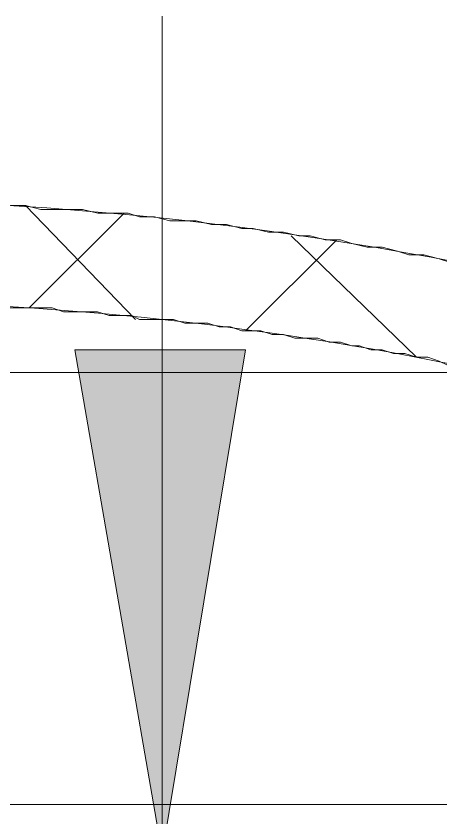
# Model space of a CAD drawing. Header units: inches. Extents: x 11 to 682, y 148 to 1119.
# Drawn here: x 359.31 to 366.03, y 757.29 to 769.98 of the extents above; entities that cross this region are included whole.
import ezdxf

# ---------------------------------------------------------------- set-up
doc = ezdxf.new("R2010")
doc.units = ezdxf.units.IN
doc.header["$MEASUREMENT"] = 0
doc.layers.add('图层 1', color=7, linetype='Continuous')

msp = doc.modelspace()

# ---------------------------------------------------------------- hatches: boundary and pattern name
at = {"layer": '图层 1', "true_color": 0xffffff}
msp.add_hatch(color=7, dxfattribs=at).paths.add_polyline_path([(361.62, 756.72), (362.94, 764.7), (360.24, 764.7)])

# ---------------------------------------------------------------- linework, layer by layer
at = {"layer": '图层 1', "color": 7, "lineweight": 18, "true_color": 0xffffff}
for points in [[(361.62, 756.72), (361.62, 769.98), (361.62, 753.78)], [(359.221, 766.98), (359.461, 766.98), (359.701, 766.92), (359.941, 766.92), (360.121, 766.92), (360.361, 766.92), (360.601, 766.86), (360.841, 766.86), (361.081, 766.86), (361.261, 766.8), (361.501, 766.8)], [(359.46, 766.98), (361.2, 765.18)], [(359.52, 765.36), (361.02, 766.86)], [(361.5, 766.8), (361.74, 766.74), (361.98, 766.74), (362.16, 766.74), (362.4, 766.68), (362.64, 766.68), (362.88, 766.62), (363.06, 766.62), (363.3, 766.56), (363.54, 766.56), (363.78, 766.5), (363.96, 766.5), (364.2, 766.44), (364.44, 766.44), (364.62, 766.38), (364.86, 766.32), (365.1, 766.32), (365.34, 766.26), (365.52, 766.2), (365.76, 766.2), (366, 766.14), (366.18, 766.08)], [(363.66, 766.5), (365.64, 764.58)], [(362.94, 765), (364.38, 766.44)], [(355.86, 765.48), (356.04, 765.48), (356.22, 765.48), (356.4, 765.48), (356.58, 765.48), (356.76, 765.48), (356.88, 765.48), (357.06, 765.48), (357.24, 765.48), (357.42, 765.48), (357.6, 765.48), (357.78, 765.42), (357.96, 765.42), (358.14, 765.42), (358.32, 765.42), (358.5, 765.42), (358.68, 765.42), (358.86, 765.42), (359.04, 765.42), (359.16, 765.36), (359.34, 765.36), (359.52, 765.36), (359.7, 765.36)], [(359.7, 765.36), (359.88, 765.36), (360.06, 765.3), (360.24, 765.3), (360.42, 765.3), (360.6, 765.3), (360.78, 765.24), (360.96, 765.24), (361.14, 765.24), (361.26, 765.18), (361.44, 765.18), (361.62, 765.18), (361.8, 765.18), (361.98, 765.12), (362.16, 765.12), (362.34, 765.12), (362.52, 765.06), (362.7, 765.06), (362.88, 765), (363.06, 765), (363.18, 765), (363.36, 764.94), (363.54, 764.94), (363.72, 764.88), (363.9, 764.88), (364.08, 764.88), (364.26, 764.82), (364.44, 764.82), (364.62, 764.76), (364.74, 764.76), (364.92, 764.7), (365.1, 764.7), (365.28, 764.64), (365.46, 764.64), (365.64, 764.58), (365.82, 764.58), (366, 764.52), (366.12, 764.46)], [(344.7, 764.34), (367.02, 764.34)], [(343.26, 757.5), (368.46, 757.5)]]:
    msp.add_lwpolyline(points, dxfattribs=at)
at = {"layer": '图层 1', "lineweight": 0}
msp.add_lwpolyline([(361.62, 756.72), (362.94, 764.7), (360.24, 764.7), (361.62, 756.72)], dxfattribs=at)
at = {"layer": '图层 1', "color": 7, "lineweight": 18, "true_color": 0xffffff}
for points in [[(370.2, 765.18), (370.2, 765.18), (369.72, 765.3), (369.72, 765.3), (360.682, 767.678), (351.035, 767.679), (342, 765.3), (342, 765.3), (341.52, 765.18), (341.52, 765.18)], [(367.02, 764.34), (367.02, 764.34), (366.54, 764.4), (366.54, 764.4), (359.729, 765.844), (351.991, 765.847), (345.18, 764.4), (345.18, 764.4), (344.7, 764.34), (344.7, 764.34)]]:
    msp.add_open_spline(points, degree=3, knots=[0, 0, 0, 0, 1, 1, 1, 2, 2, 2, 3, 3, 3, 3], dxfattribs=at)

doc.saveas('drawing.dxf')
